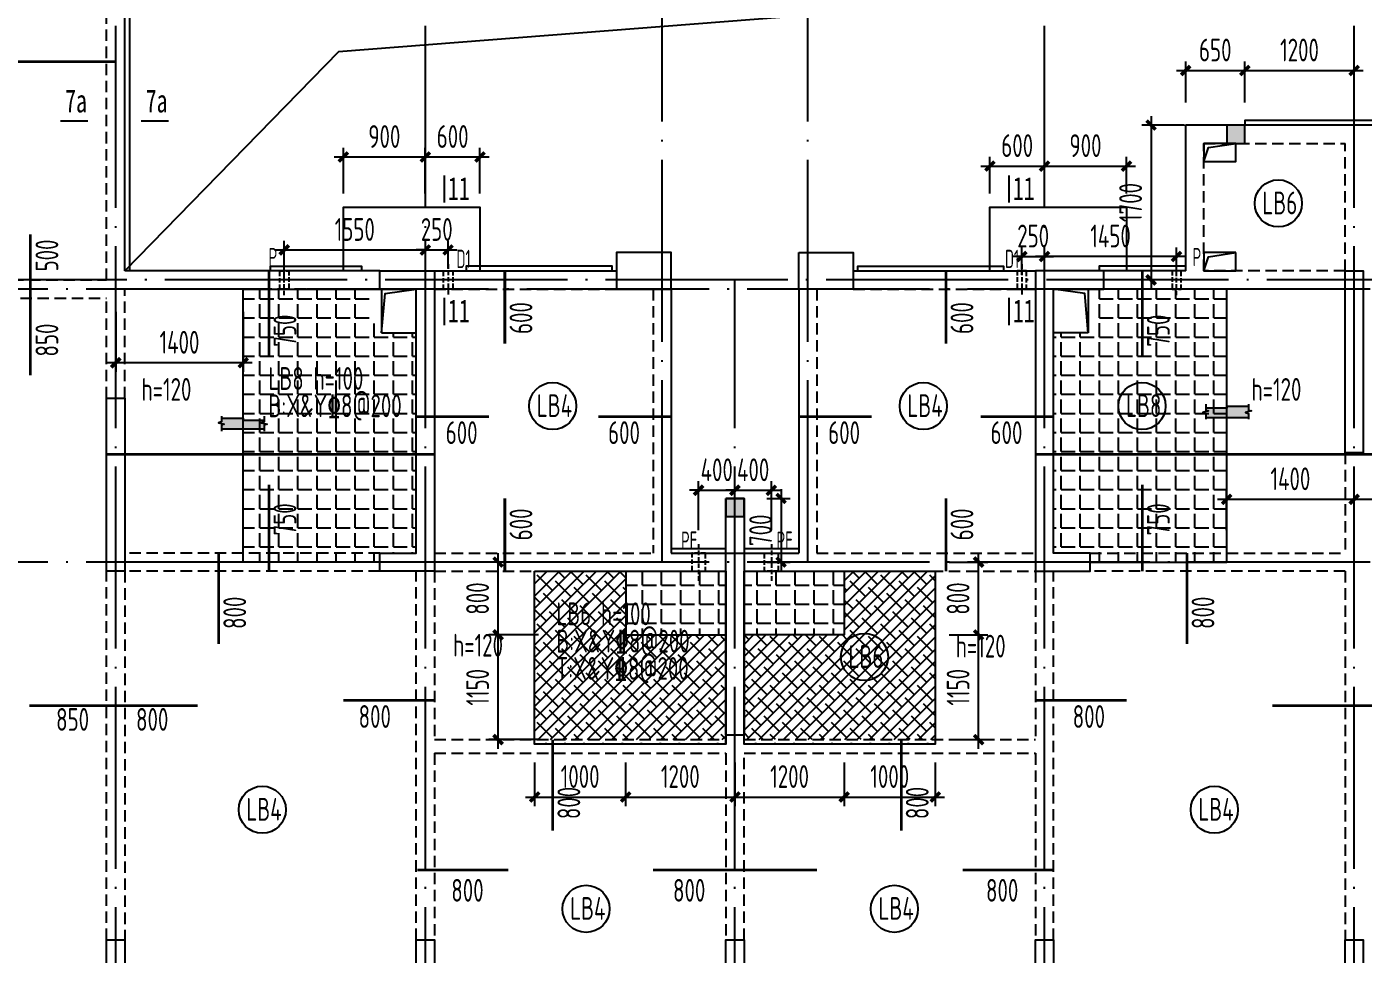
# Model space of a CAD drawing. Extents: x -173820 to 521180, y -715739 to 158231.
# Drawn here: x 578 to 15255, y -48927 to -38738 of the extents above; entities that cross this region are included whole.
import ezdxf
from ezdxf.enums import TextEntityAlignment as Align

# ---------------------------------------------------------------- set-up
doc = ezdxf.new("R2010")
doc.units = 0
doc.header["$LTSCALE"] = 1000
for name, pattern in [('DASH', [0.35, 0.25, -0.1]), ('DOTE', [2.42, 2, -0.2, 0.02, -0.2]), ('HIDDEN2', [0.1875, 0.125, -0.0625])]:
    doc.linetypes.add(name, pattern=pattern)
for name, color, linetype in [('A-洞口', 105, 'Continuous'), ('A-线脚看线', 9, 'Continuous'), ('A-设备穿墙洞', 161, 'Continuous'), ('AXIS', 1, 'DOTE'), ('DIM', 3, 'Continuous'), ('DIM1', 3, 'Continuous'), ('JG1', 3, 'Continuous'), ('填充', 8, 'Continuous'), ('墙', 6, 'Continuous'), ('挑板', 3, 'Continuous'), ('板筋', 6, 'Continuous'), ('柱', 2, 'Continuous'), ('梁', 4, 'HIDDEN2'), ('模板线', 3, 'Continuous'), ('洞口', 5, 'Continuous'), ('钢筋_文字', 7, 'Continuous'), ('钢筋长度标注', 7, 'Continuous')]:
    doc.layers.add(name, color=color, linetype=linetype)
doc.styles.add('TSSD_BOLD', font='tssdeng2.shx', dxfattribs={"width": 0.7, "height": 250, "bigfont": 'CHINA.shx'})
doc.styles.add('TSSD_Dimension', font='tssdeng.shx', dxfattribs={"width": 0.7, "bigfont": 'Hztxt.shx'})
doc.styles.add('zzt', font='tssdeng.shx', dxfattribs={"width": 0.7, "height": 300, "bigfont": 'tssdchn.shx'})
doc.styles.add('钢筋', font='tssdeng.shx', dxfattribs={"width": 0.7, "height": 250, "bigfont": 'tssdchn.shx'})
doc.styles.add('钢筋长度', font='tssdeng.shx', dxfattribs={"width": 0.7, "height": 300, "bigfont": 'tssdchn.shx'})
doc.styles.add('黑体', font='simhei.ttf', dxfattribs={"width": 0.8})
doc.dimstyles.new('TSSD_100_100', dxfattribs={"dimtxt": 250, "dimasz": 100, "dimexe": 100, "dimexo": 250, "dimgap": 100, "dimtad": 1, "dimdec": 0, "dimzin": 0, "dimdsep": 46, "dimtxsty": 'TSSD_Dimension', "dimblk": 'ARCHTICK', "dimcen": 0, "dimdle": 100, "dimclrd": 3, "dimclre": 3, "dimclrt": 7, "dimadec": 0, "dimazin": 0, "dimtfac": 1, "dimtdec": 0, "dimtix": 1, "dimtmove": 2, "dimatfit": 3, "dimfxl": 0, "dimtolj": 1, "dimtzin": 0, "dimarcsym": 0})
pattern_1 = [(0, (-5244.65, -50319.18), (0, 209.55), [152.4, -57.15]), (90, (-5244.65, -50319.18), (-209.55, 1e-14), [152.4, -57.15])]
pattern_2 = [(0, (425.35, -50319.18), (0, 209.55), [152.4, -57.15]), (90, (425.35, -50319.18), (-209.55, 1e-14), [152.4, -57.15])]
pattern_3 = [(45, (425.35, -50319.18), (-67.3519, 67.3519), []), (135, (425.35, -50319.18), (-202.0558, 67.3519), [238.125, -142.875])]

# ---------------------------------------------------------------- blocks, each defined once
blk = doc.blocks.new('$1783196')
at = {"layer": 'AXIS'}
for p, q in [((12034.9, 3480), (12034.9, 27859.5)), ((15434.9, 3480), (15434.9, 27859.5)), ((18034.9, 11688.4), (18034.9, 27859.5)), ((19634.9, 11688.3), (19634.9, 27859.5)), ((22234.9, 3480), (22234.9, 27859.5)), ((25634.9, 3480), (25634.9, 27859.5)), ((46034.9, 14788.3), (4360, 14788.3)), ((54849.9, 14688.3), (4360, 14688.3)), ((18834.9, 3480), (18834.9, 14788.3)), ((54849.9, 11688.3), (4360, 11688.3))]:
    blk.add_line(p, q, dxfattribs=at)
blk = doc.blocks.new('_ArchTick')
at = {"color": 4, "linetype": 'ByBlock', "const_width": 0.4}
blk.add_lwpolyline([(-0.5, -0.5), (0.5, 0.5)], dxfattribs=at)
blk = doc.blocks.new('*D2371')
at = {"layer": 'Defpoints', "color": 0}
for p in [(1555, -41619), (2955, -41619), (1555, -42429)]:
    blk.add_point(p, dxfattribs=at)
at = {"layer": 'DIM', "color": 3, "lineweight": -2}
for p, q in [((1555, -41869), (1555, -42529)), ((2955, -41869), (2955, -42529)), ((3055, -42429), (1455, -42429))]:
    blk.add_line(p, q, dxfattribs=at)
at = {"layer": 'DIM', "color": 3, "lineweight": -2, "xscale": 100, "yscale": 100, "zscale": 100, "rotation": 180}
blk.add_blockref('_ArchTick', (1555, -42429), dxfattribs=at)
at = {"layer": 'DIM', "color": 3, "lineweight": -2, "xscale": 100, "yscale": 100, "zscale": 100}
blk.add_blockref('_ArchTick', (2955, -42429), dxfattribs=at)
at = {"layer": 'DIM', "color": 7, "insert": (2255, -42204), "char_height": 250, "attachment_point": 5, "style": 'TSSD_Dimension'}
blk.add_mtext('\\A1;1400', dxfattribs=at)
blk = doc.blocks.new('*D2372')
at = {"layer": 'Defpoints', "color": 0}
for p in [(6155, -46569), (7155, -46569), (7155, -47199)]:
    blk.add_point(p, dxfattribs=at)
at = {"layer": 'DIM', "color": 3, "lineweight": -2}
for p, q in [((6155, -46819), (6155, -47299)), ((7155, -46819), (7155, -47299)), ((6055, -47199), (7255, -47199))]:
    blk.add_line(p, q, dxfattribs=at)
at = {"layer": 'DIM', "color": 3, "lineweight": -2, "xscale": 100, "yscale": 100, "zscale": 100, "rotation": 180}
blk.add_blockref('_ArchTick', (6155, -47199), dxfattribs=at)
at = {"layer": 'DIM', "color": 3, "lineweight": -2, "xscale": 100, "yscale": 100, "zscale": 100}
blk.add_blockref('_ArchTick', (7155, -47199), dxfattribs=at)
at = {"layer": 'DIM', "color": 7, "insert": (6655, -46974), "char_height": 250, "attachment_point": 5, "style": 'TSSD_Dimension'}
blk.add_mtext('\\A1;1000', dxfattribs=at)
blk = doc.blocks.new('*D2373')
at = {"layer": 'Defpoints', "color": 0}
for p in [(8355, -46569), (9555, -46569), (9555, -47199)]:
    blk.add_point(p, dxfattribs=at)
at = {"layer": 'DIM', "color": 3, "lineweight": -2}
for p, q in [((8355, -46819), (8355, -47299)), ((9555, -46819), (9555, -47299)), ((8255, -47199), (9655, -47199))]:
    blk.add_line(p, q, dxfattribs=at)
at = {"layer": 'DIM', "color": 3, "lineweight": -2, "xscale": 100, "yscale": 100, "zscale": 100, "rotation": 180}
blk.add_blockref('_ArchTick', (8355, -47199), dxfattribs=at)
at = {"layer": 'DIM', "color": 3, "lineweight": -2, "xscale": 100, "yscale": 100, "zscale": 100}
blk.add_blockref('_ArchTick', (9555, -47199), dxfattribs=at)
at = {"layer": 'DIM', "color": 7, "insert": (8955, -46974), "char_height": 250, "attachment_point": 5, "style": 'TSSD_Dimension'}
blk.add_mtext('\\A1;1200', dxfattribs=at)
blk = doc.blocks.new('*D2374')
at = {"layer": 'Defpoints', "color": 0}
for p in [(15155, -43929), (13755, -44519), (15155, -44519)]:
    blk.add_point(p, dxfattribs=at)
at = {"layer": 'DIM', "color": 3, "lineweight": -2}
for p, q in [((13755, -44269), (13755, -43829)), ((15155, -44269), (15155, -43829)), ((13655, -43929), (15255, -43929))]:
    blk.add_line(p, q, dxfattribs=at)
at = {"layer": 'DIM', "color": 3, "lineweight": -2, "xscale": 100, "yscale": 100, "zscale": 100, "rotation": 180}
blk.add_blockref('_ArchTick', (13755, -43929), dxfattribs=at)
at = {"layer": 'DIM', "color": 3, "lineweight": -2, "xscale": 100, "yscale": 100, "zscale": 100}
blk.add_blockref('_ArchTick', (15155, -43929), dxfattribs=at)
at = {"layer": 'DIM', "color": 7, "insert": (14455, -43704), "char_height": 250, "attachment_point": 5, "style": 'TSSD_Dimension'}
blk.add_mtext('\\A1;1400', dxfattribs=at)
blk = doc.blocks.new('*D2375')
at = {"layer": 'Defpoints', "color": 0}
for p in [(16555, -43929), (15155, -44519), (16555, -44519)]:
    blk.add_point(p, dxfattribs=at)
at = {"layer": 'DIM', "color": 3, "lineweight": -2}
for p, q in [((15155, -44269), (15155, -43829)), ((16555, -44269), (16555, -43829)), ((15055, -43929), (16655, -43929))]:
    blk.add_line(p, q, dxfattribs=at)
at = {"layer": 'DIM', "color": 3, "lineweight": -2, "xscale": 100, "yscale": 100, "zscale": 100, "rotation": 180}
blk.add_blockref('_ArchTick', (15155, -43929), dxfattribs=at)
at = {"layer": 'DIM', "color": 3, "lineweight": -2, "xscale": 100, "yscale": 100, "zscale": 100}
blk.add_blockref('_ArchTick', (16555, -43929), dxfattribs=at)
at = {"layer": 'DIM', "color": 7, "insert": (15855, -43704), "char_height": 250, "attachment_point": 5, "style": 'TSSD_Dimension'}
blk.add_mtext('\\A1;1400', dxfattribs=at)
blk = doc.blocks.new('*D2389')
at = {"layer": 'Defpoints', "color": 0}
for p in [(13955, -39219), (13305, -39819), (13955, -39819)]:
    blk.add_point(p, dxfattribs=at)
at = {"layer": 'DIM', "color": 3, "lineweight": -2}
for p, q in [((13305, -39569), (13305, -39119)), ((13955, -39569), (13955, -39119)), ((13205, -39219), (14055, -39219))]:
    blk.add_line(p, q, dxfattribs=at)
at = {"layer": 'DIM', "color": 3, "lineweight": -2, "xscale": 100, "yscale": 100, "zscale": 100, "rotation": 180}
blk.add_blockref('_ArchTick', (13305, -39219), dxfattribs=at)
at = {"layer": 'DIM', "color": 3, "lineweight": -2, "xscale": 100, "yscale": 100, "zscale": 100}
blk.add_blockref('_ArchTick', (13955, -39219), dxfattribs=at)
at = {"layer": 'DIM', "color": 7, "insert": (13630, -38994), "char_height": 250, "attachment_point": 5, "style": 'TSSD_Dimension'}
blk.add_mtext('\\A1;650', dxfattribs=at)
blk = doc.blocks.new('*D2390')
at = {"layer": 'Defpoints', "color": 0}
for p in [(13543, -39819), (12925, -41519), (13543, -41519)]:
    blk.add_point(p, dxfattribs=at)
at = {"layer": 'DIM', "color": 3, "lineweight": -2}
for p, q in [((12925, -39719), (12925, -41619)), ((13293, -39819), (12825, -39819)), ((13293, -41519), (12825, -41519))]:
    blk.add_line(p, q, dxfattribs=at)
at = {"layer": 'DIM', "color": 3, "lineweight": -2, "xscale": 100, "yscale": 100, "zscale": 100}
for p, rotation in [((12925, -39819), 90), ((12925, -41519), 270)]:
    blk.add_blockref('_ArchTick', p, dxfattribs=dict(at, rotation=rotation))
at = {"layer": 'DIM', "color": 7, "insert": (12700, -40669), "char_height": 250, "attachment_point": 5, "rotation": 90, "style": 'TSSD_Dimension'}
blk.add_mtext('\\A1;1700', dxfattribs=at)
blk = doc.blocks.new('*D2391')
at = {"layer": 'Defpoints', "color": 0}
for p in [(4955, -40169), (4055, -40819), (4955, -40819)]:
    blk.add_point(p, dxfattribs=at)
at = {"layer": 'DIM', "color": 3, "lineweight": -2}
for p, q in [((4055, -40569), (4055, -40069)), ((4955, -40569), (4955, -40069)), ((3955, -40169), (5055, -40169))]:
    blk.add_line(p, q, dxfattribs=at)
at = {"layer": 'DIM', "color": 3, "lineweight": -2, "xscale": 100, "yscale": 100, "zscale": 100, "rotation": 180}
blk.add_blockref('_ArchTick', (4055, -40169), dxfattribs=at)
at = {"layer": 'DIM', "color": 3, "lineweight": -2, "xscale": 100, "yscale": 100, "zscale": 100}
blk.add_blockref('_ArchTick', (4955, -40169), dxfattribs=at)
at = {"layer": 'DIM', "color": 7, "insert": (4505, -39944), "char_height": 250, "attachment_point": 5, "style": 'TSSD_Dimension'}
blk.add_mtext('\\A1;900', dxfattribs=at)
blk = doc.blocks.new('*D2392')
at = {"layer": 'Defpoints', "color": 0}
for p in [(5555, -40169), (4955, -40819), (5555, -40819)]:
    blk.add_point(p, dxfattribs=at)
at = {"layer": 'DIM', "color": 3, "lineweight": -2}
for p, q in [((4955, -40569), (4955, -40069)), ((5555, -40569), (5555, -40069)), ((4855, -40169), (5655, -40169))]:
    blk.add_line(p, q, dxfattribs=at)
at = {"layer": 'DIM', "color": 3, "lineweight": -2, "xscale": 100, "yscale": 100, "zscale": 100, "rotation": 180}
blk.add_blockref('_ArchTick', (4955, -40169), dxfattribs=at)
at = {"layer": 'DIM', "color": 3, "lineweight": -2, "xscale": 100, "yscale": 100, "zscale": 100}
blk.add_blockref('_ArchTick', (5555, -40169), dxfattribs=at)
at = {"layer": 'DIM', "color": 7, "insert": (5255, -39944), "char_height": 250, "attachment_point": 5, "style": 'TSSD_Dimension'}
blk.add_mtext('\\A1;600', dxfattribs=at)
blk = doc.blocks.new('*D2393')
at = {"layer": 'Defpoints', "color": 0}
for p in [(11755, -40269), (11155, -40819), (11755, -40819)]:
    blk.add_point(p, dxfattribs=at)
at = {"layer": 'DIM', "color": 3, "lineweight": -2}
for p, q in [((11155, -40569), (11155, -40169)), ((11755, -40569), (11755, -40169)), ((11055, -40269), (11855, -40269))]:
    blk.add_line(p, q, dxfattribs=at)
at = {"layer": 'DIM', "color": 3, "lineweight": -2, "xscale": 100, "yscale": 100, "zscale": 100, "rotation": 180}
blk.add_blockref('_ArchTick', (11155, -40269), dxfattribs=at)
at = {"layer": 'DIM', "color": 3, "lineweight": -2, "xscale": 100, "yscale": 100, "zscale": 100}
blk.add_blockref('_ArchTick', (11755, -40269), dxfattribs=at)
at = {"layer": 'DIM', "color": 7, "insert": (11455, -40044), "char_height": 250, "attachment_point": 5, "style": 'TSSD_Dimension'}
blk.add_mtext('\\A1;600', dxfattribs=at)
blk = doc.blocks.new('*D2394')
at = {"layer": 'Defpoints', "color": 0}
for p in [(12655, -40269), (11755, -40819), (12655, -40819)]:
    blk.add_point(p, dxfattribs=at)
at = {"layer": 'DIM', "color": 3, "lineweight": -2}
for p, q in [((11755, -40569), (11755, -40169)), ((12655, -40569), (12655, -40169)), ((11655, -40269), (12755, -40269))]:
    blk.add_line(p, q, dxfattribs=at)
at = {"layer": 'DIM', "color": 3, "lineweight": -2, "xscale": 100, "yscale": 100, "zscale": 100, "rotation": 180}
blk.add_blockref('_ArchTick', (11755, -40269), dxfattribs=at)
at = {"layer": 'DIM', "color": 3, "lineweight": -2, "xscale": 100, "yscale": 100, "zscale": 100}
blk.add_blockref('_ArchTick', (12655, -40269), dxfattribs=at)
at = {"layer": 'DIM', "color": 7, "insert": (12205, -40044), "char_height": 250, "attachment_point": 5, "style": 'TSSD_Dimension'}
blk.add_mtext('\\A1;900', dxfattribs=at)
blk = doc.blocks.new('*D2458')
at = {"layer": 'Defpoints', "color": 0}
for p in [(8455, -43919, 0), (8455, -44619), (8862, -44619)]:
    blk.add_point(p, dxfattribs=at)
at = {"layer": 'DIM', "color": 3, "lineweight": -2}
for p, q in [((8862, -43819), (8862, -44719)), ((8705, -43919), (8962, -43919)), ((8705, -44619), (8962, -44619))]:
    blk.add_line(p, q, dxfattribs=at)
at = {"layer": 'DIM', "color": 3, "lineweight": -2, "xscale": 100, "yscale": 100, "zscale": 100}
for p, rotation in [((8862, -43919), 90), ((8862, -44619), 270)]:
    blk.add_blockref('_ArchTick', p, dxfattribs=dict(at, rotation=rotation))
at = {"layer": 'DIM', "color": 7, "insert": (8637, -44269), "char_height": 250, "attachment_point": 5, "rotation": 90, "style": 'TSSD_Dimension'}
blk.add_mtext('\\A1;700', dxfattribs=at)
blk = doc.blocks.new('$1292675')
at = {"layer": 'JG1'}
blk.add_hatch(color=8, dxfattribs=at).paths.add_polyline_path([(502, 20), (502, 64), (470, 74), (534, 91), (502, 101), (502, 140), (262, 140), (262, 120), (32, 120), (32, 101), (64, 91), (0, 74), (32, 64), (32, 20)])
for p, q in [((262, 120), (32, 120)), ((32, 20), (502, 20)), ((502, 140), (262, 140)), ((262, 140), (262, 120))]:
    blk.add_line(p, q, dxfattribs=at)
for points in [[(32, 165), (32, 101), (64, 91), (0, 74), (32, 64), (32, 0)], [(502, 165), (502, 101), (534, 91), (470, 74), (502, 64), (502, 0)]]:
    blk.add_lwpolyline(points, dxfattribs=at)
blk = doc.blocks.new('*D2462')
at = {"layer": 'Defpoints', "color": 0}
for p in [(5754, -45419), (6448, -45419), (6448, -46569)]:
    blk.add_point(p, dxfattribs=at)
at = {"layer": 'DIM', "color": 3, "lineweight": -2}
for p, q in [((5754, -46669), (5754, -45319)), ((6198, -45419), (5654, -45419)), ((6198, -46569), (5654, -46569))]:
    blk.add_line(p, q, dxfattribs=at)
at = {"layer": 'DIM', "color": 3, "lineweight": -2, "xscale": 100, "yscale": 100, "zscale": 100}
for p, rotation in [((5754, -45419), 90), ((5754, -46569), 270)]:
    blk.add_blockref('_ArchTick', p, dxfattribs=dict(at, rotation=rotation))
at = {"layer": 'DIM', "color": 7, "insert": (5529, -45994), "char_height": 250, "attachment_point": 5, "rotation": 90, "style": 'TSSD_Dimension'}
blk.add_mtext('\\A1;1150', dxfattribs=at)
blk = doc.blocks.new('*D2463')
at = {"layer": 'Defpoints', "color": 0}
for p in [(5754, -44619), (6448, -44619), (6448, -45419)]:
    blk.add_point(p, dxfattribs=at)
at = {"layer": 'DIM', "color": 3, "lineweight": -2}
for p, q in [((6198, -44619), (5654, -44619)), ((5754, -45519), (5754, -44519)), ((6198, -45419), (5654, -45419))]:
    blk.add_line(p, q, dxfattribs=at)
at = {"layer": 'DIM', "color": 3, "lineweight": -2, "xscale": 100, "yscale": 100, "zscale": 100}
for p, rotation in [((5754, -44619), 90), ((5754, -45419), 270)]:
    blk.add_blockref('_ArchTick', p, dxfattribs=dict(at, rotation=rotation))
at = {"layer": 'DIM', "color": 7, "insert": (5529, -45019), "char_height": 250, "attachment_point": 5, "rotation": 90, "style": 'TSSD_Dimension'}
blk.add_mtext('\\A1;800', dxfattribs=at)
blk = doc.blocks.new('*D2464')
at = {"layer": 'Defpoints', "color": 0}
for p in [(10456, -45419), (11031, -45419), (10456, -46569)]:
    blk.add_point(p, dxfattribs=at)
at = {"layer": 'DIM', "color": 3, "lineweight": -2}
for p, q in [((11031, -46669), (11031, -45319)), ((10706, -45419), (11131, -45419)), ((10706, -46569), (11131, -46569))]:
    blk.add_line(p, q, dxfattribs=at)
at = {"layer": 'DIM', "color": 3, "lineweight": -2, "xscale": 100, "yscale": 100, "zscale": 100}
for p, rotation in [((11031, -45419), 90), ((11031, -46569), 270)]:
    blk.add_blockref('_ArchTick', p, dxfattribs=dict(at, rotation=rotation))
at = {"layer": 'DIM', "color": 7, "insert": (10806, -45994), "char_height": 250, "attachment_point": 5, "rotation": 90, "style": 'TSSD_Dimension'}
blk.add_mtext('\\A1;1150', dxfattribs=at)
blk = doc.blocks.new('*D2465')
at = {"layer": 'Defpoints', "color": 0}
for p in [(10456, -44619), (11031, -44619), (10456, -45419)]:
    blk.add_point(p, dxfattribs=at)
at = {"layer": 'DIM', "color": 3, "lineweight": -2}
for p, q in [((10706, -44619), (11131, -44619)), ((11031, -45519), (11031, -44519)), ((10706, -45419), (11131, -45419))]:
    blk.add_line(p, q, dxfattribs=at)
at = {"layer": 'DIM', "color": 3, "lineweight": -2, "xscale": 100, "yscale": 100, "zscale": 100}
for p, rotation in [((11031, -44619), 90), ((11031, -45419), 270)]:
    blk.add_blockref('_ArchTick', p, dxfattribs=dict(at, rotation=rotation))
at = {"layer": 'DIM', "color": 7, "insert": (10806, -45019), "char_height": 250, "attachment_point": 5, "rotation": 90, "style": 'TSSD_Dimension'}
blk.add_mtext('\\A1;800', dxfattribs=at)
blk = doc.blocks.new('*D2466')
at = {"layer": 'Defpoints', "color": 0}
for p in [(7155, -46569), (8355, -46569), (8355, -47199)]:
    blk.add_point(p, dxfattribs=at)
at = {"layer": 'DIM', "color": 3, "lineweight": -2}
for p, q in [((7155, -46819), (7155, -47299)), ((8355, -46819), (8355, -47299)), ((7055, -47199), (8455, -47199))]:
    blk.add_line(p, q, dxfattribs=at)
at = {"layer": 'DIM', "color": 3, "lineweight": -2, "xscale": 100, "yscale": 100, "zscale": 100, "rotation": 180}
blk.add_blockref('_ArchTick', (7155, -47199), dxfattribs=at)
at = {"layer": 'DIM', "color": 3, "lineweight": -2, "xscale": 100, "yscale": 100, "zscale": 100}
blk.add_blockref('_ArchTick', (8355, -47199), dxfattribs=at)
at = {"layer": 'DIM', "color": 7, "insert": (7755, -46974), "char_height": 250, "attachment_point": 5, "style": 'TSSD_Dimension'}
blk.add_mtext('\\A1;1200', dxfattribs=at)
blk = doc.blocks.new('*D2467')
at = {"layer": 'Defpoints', "color": 0}
for p in [(9555, -46569), (10555, -46569), (10555, -47199)]:
    blk.add_point(p, dxfattribs=at)
at = {"layer": 'DIM', "color": 3, "lineweight": -2}
for p, q in [((9555, -46819), (9555, -47299)), ((10555, -46819), (10555, -47299)), ((9455, -47199), (10655, -47199))]:
    blk.add_line(p, q, dxfattribs=at)
at = {"layer": 'DIM', "color": 3, "lineweight": -2, "xscale": 100, "yscale": 100, "zscale": 100, "rotation": 180}
blk.add_blockref('_ArchTick', (9555, -47199), dxfattribs=at)
at = {"layer": 'DIM', "color": 3, "lineweight": -2, "xscale": 100, "yscale": 100, "zscale": 100}
blk.add_blockref('_ArchTick', (10555, -47199), dxfattribs=at)
at = {"layer": 'DIM', "color": 7, "insert": (10055, -46974), "char_height": 250, "attachment_point": 5, "style": 'TSSD_Dimension'}
blk.add_mtext('\\A1;1000', dxfattribs=at)
blk = doc.blocks.new('$1109386')
at = {"layer": '模板线', "color": 4, "const_width": 22.7}
for points in [[(0, 0), (302, 0)], [(886, 0), (1188, 0)]]:
    blk.add_lwpolyline(points, dxfattribs=at)
at = {"layer": '模板线', "color": 0, "style": '黑体', "width": 0.7}
for p in [(172, 220), (1057, 220)]:
    blk.add_text('7a', height=252, dxfattribs=at).set_placement(p, align=Align.MIDDLE_CENTER)
blk = doc.blocks.new('$18727')
at = {"layer": '模板线', "color": 4, "const_width": 22.7}
for points in [[(0, 1648), (0, 1345)], [(0, 302), (0, 0)]]:
    blk.add_lwpolyline(points, dxfattribs=at)
at = {"layer": '模板线', "color": 0, "style": '黑体', "width": 0.7}
for p in [(160, 1503), (160, 158)]:
    blk.add_text('11', height=252, dxfattribs=at).set_placement(p, align=Align.MIDDLE_CENTER)
blk = doc.blocks.new('$1642317')
at = {"layer": '洞口'}
for points in [[(9620, 2170), (10000, 2170), (10000, 2650), (9620, 2650)], [(17380, 2170), (17000, 2170), (17000, 2650), (17380, 2650)]]:
    blk.add_lwpolyline(points, close=True, dxfattribs=at)
for points in [[(9620, 2170), (9658, 2602), (10000, 2650)], [(17380, 2170), (17342, 2602), (17000, 2650)]]:
    blk.add_lwpolyline(points, dxfattribs=at)
blk = doc.blocks.new('$1466424')
at = {"layer": '板筋', "const_width": 30}
for points in [[(5000, 12900), (6900, 12900)], [(5963, 9454), (5963, 11004)], [(8582, 9654), (8582, 10604)], [(11173, 9804), (11173, 10604)], [(16017, 9804), (16017, 10604)], [(18173, 9654), (18173, 10604)], [(10200, 9003), (11000, 9003)], [(12200, 9003), (13000, 9003)], [(14400, 9003), (15200, 9003)], [(16400, 9003), (17200, 9003)], [(6800, 8588), (10400, 8588)], [(17000, 8588), (24000, 8588)], [(8582, 7304), (8582, 8254)], [(18173, 7304), (18173, 8254)], [(11173, 7304), (11173, 8104)], [(16017, 7304), (16017, 8104)], [(8031, 6504), (8031, 7504)], [(18663, 6504), (18663, 7504)], [(9401, 5885), (10401, 5885)], [(17000, 5885), (18000, 5885)], [(5950, 5826), (7800, 5826)], [(19600, 5826), (21400, 5826)], [(10212, 4023), (11212, 4023)], [(12801, 4023), (14601, 4023)], [(16200, 4023), (17200, 4023)]]:
    blk.add_lwpolyline(points, dxfattribs=at)
at = {"layer": '板筋', "const_width": 30, "elevation": 0}
for points in [[(11699, 4454), (11699, 5454)], [(15526, 4454), (15526, 5454)]]:
    blk.add_lwpolyline(points, dxfattribs=at)
at = {"layer": '钢筋_文字'}
for centre in [(19667, 11344, 0), (11699, 9118, 0), (15768, 9118, 0), (18170, 9118, 0), (15122, 6362, 0), (8509, 4684, 0), (18964, 4684, 0), (12065, 3595, 0), (15451, 3595, 0)]:
    blk.add_circle(centre, 259, dxfattribs=at)
at = {"layer": '钢筋_文字', "style": 'TSSD_BOLD', "width": 0.7}
for s, p in [('LB6', (19492, 11224, 0)), ('LB4', (11524, 8998, 0)), ('LB4', (15593, 8998, 0)), ('LB8', (17995, 8998, 0)), ('LB6', (14947, 6242, 0)), ('LB4', (8334, 4564, 0)), ('LB4', (18789, 4564, 0)), ('LB4', (11890, 3475, 0)), ('LB4', (15276, 3475, 0))]:
    blk.add_text(s, height=250, dxfattribs=at).set_placement(p)
at = {"layer": '钢筋_文字', "color": 7, "linetype": 'Continuous', "width": 0.7}
for s, style, p in [('LB8 h=100', 'TSSD_BOLD', (8576, 9296, 0)), (' h=120', 'TSSD_BOLD', (7076, 9176, 0)), (' h=120', 'TSSD_BOLD', (19266, 9176, 0)), ('B:X&Y%%1328@200', '钢筋', (8576, 8996, 0)), ('LB6 h=100', 'TSSD_BOLD', (11738, 6711, 0)), (' h=120', 'TSSD_BOLD', (10498, 6366, 0)), ('B:X&Y%%1328@200', '钢筋', (11738, 6411, 0)), (' h=120', 'TSSD_BOLD', (16018, 6356, 0)), ('T:X&Y%%1328@200', '钢筋', (11738, 6111, 0))]:
    blk.add_text(s, height=250, dxfattribs=dict(at, style=style)).set_placement(p)
at = {"layer": '钢筋长度标注', "style": '钢筋长度', "width": 0.7}
for s, p in [('500', (6269, 10597)), ('600', (11475, 9910)), ('600', (16318, 9910)), ('850', (6269, 9662)), ('750', (8883, 9770)), ('750', (18475, 9770)), ('750', (8883, 7697)), ('600', (11475, 7643)), ('600', (16318, 7643)), ('750', (18475, 7697)), ('800', (8332, 6670)), ('800', (18965, 6670)), ('800', (12001, 4581, 0)), ('800', (15827, 4581, 0))]:
    blk.add_text(s, height=250, rotation=90, dxfattribs=at).set_placement(p)
for s, p in [('600', (10524, 8701)), ('600', (12307, 8701)), ('600', (14724, 8701)), ('600', (16507, 8701)), ('850', (6245, 5551)), ('800', (7123, 5551)), ('800', (9567, 5583)), ('800', (17409, 5583)), ('800', (10585, 3674)), ('800', (13020, 3674)), ('800', (16457, 3674))]:
    blk.add_text(s, height=250, dxfattribs=at).set_placement(p)
blk = doc.blocks.new('*D2490')
at = {"layer": 'Defpoints', "color": 0}
for p in [(15155, -39219), (13955, -39819), (15155, -39819)]:
    blk.add_point(p, dxfattribs=at)
at = {"layer": 'DIM', "color": 3, "lineweight": -2}
for p, q in [((13955, -39569), (13955, -39119)), ((15155, -39569), (15155, -39119)), ((13855, -39219), (15255, -39219))]:
    blk.add_line(p, q, dxfattribs=at)
at = {"layer": 'DIM', "color": 3, "lineweight": -2, "xscale": 100, "yscale": 100, "zscale": 100, "rotation": 180}
blk.add_blockref('_ArchTick', (13955, -39219), dxfattribs=at)
at = {"layer": 'DIM', "color": 3, "lineweight": -2, "xscale": 100, "yscale": 100, "zscale": 100}
blk.add_blockref('_ArchTick', (15155, -39219), dxfattribs=at)
at = {"layer": 'DIM', "color": 7, "insert": (14555, -38994), "char_height": 250, "attachment_point": 5, "style": 'TSSD_Dimension'}
blk.add_mtext('\\A1;1200', dxfattribs=at)
blk = doc.blocks.new('$133032')
at = {"layer": '挑板'}
for points in [[(9400, 10700), (9400, 11400), (10900, 11400), (10900, 10700)], [(16500, 10700), (16500, 11400), (18000, 11400), (18000, 10700)]]:
    blk.add_lwpolyline(points, dxfattribs=at)
blk = doc.blocks.new('$1457958')
at = {"layer": '柱'}
blk.add_hatch(color=8, dxfattribs=at).paths.add_polyline_path([(0, 200), (0, 0), (200, 0), (200, 200)])
at = {"layer": '柱', "color": 3, "elevation": 0}
blk.add_lwpolyline([(0, 200), (0, 0), (200, 0), (200, 200)], close=True, dxfattribs=at)
blk = doc.blocks.new('$1222607')
at = {"layer": '柱'}
for p in [(19100, 12100, 0), (13600, 8000)]:
    blk.add_blockref('$1457958', p, dxfattribs=at)
blk = doc.blocks.new('$1413619')
at = {"layer": 'A-线脚看线', "color": 5, "elevation": 0}
for points in [[(7100, 14150), (7100, 10650)], [(22100, 14150), (22100, 12300), (19350, 12300), (19350, 12250)], [(8650, 10650), (8650, 10700), (9650, 10700), (9650, 10650)], [(12400, 10650), (12400, 10700), (10800, 10700), (10800, 10650)], [(15100, 10650), (15100, 10700), (16700, 10700), (16700, 10650)], [(18700, 10650), (18700, 10700), (17750, 10700), (17750, 10650)], [(13050, 7600), (13650, 7600)], [(13850, 7600), (14450, 7600)]]:
    blk.add_lwpolyline(points, dxfattribs=at)
blk = doc.blocks.new('*D11653')
at = {"layer": 'Defpoints', "color": 0}
for p in [(11200, 9677), (9650, 9124, 0), (11200, 9124, 0)]:
    blk.add_point(p, dxfattribs=at)
at = {"layer": 'DIM1', "color": 3, "lineweight": -2}
for p, q in [((9650, 9374), (9650, 9777)), ((11200, 9374), (11200, 9777)), ((9550, 9677), (11300, 9677))]:
    blk.add_line(p, q, dxfattribs=at)
at = {"layer": 'DIM1', "color": 3, "lineweight": -2, "xscale": 100, "yscale": 100, "zscale": 100, "rotation": 180}
blk.add_blockref('_ArchTick', (9650, 9677), dxfattribs=at)
at = {"layer": 'DIM1', "color": 3, "lineweight": -2, "xscale": 100, "yscale": 100, "zscale": 100}
blk.add_blockref('_ArchTick', (11200, 9677), dxfattribs=at)
at = {"layer": 'DIM1', "color": 7, "insert": (10425, 9902), "char_height": 250, "attachment_point": 5, "style": 'TSSD_Dimension'}
blk.add_mtext('\\A1;1550', dxfattribs=at)
blk = doc.blocks.new('*D11654')
at = {"layer": 'Defpoints', "color": 0}
for p in [(11450, 9677), (11200, 9124, 0), (11450, 9224, 0)]:
    blk.add_point(p, dxfattribs=at)
at = {"layer": 'DIM1', "color": 3, "lineweight": -2}
for p, q in [((11200, 9374), (11200, 9777)), ((11450, 9474), (11450, 9777)), ((11200, 9677), (11100, 9677)), ((11200, 9677), (11450, 9677)), ((11450, 9677), (11550, 9677))]:
    blk.add_line(p, q, dxfattribs=at)
at = {"layer": 'DIM1', "color": 3, "lineweight": -2, "xscale": 100, "yscale": 100, "zscale": 100}
blk.add_blockref('_ArchTick', (11200, 9677), dxfattribs=at)
at = {"layer": 'DIM1', "color": 3, "lineweight": -2, "xscale": 100, "yscale": 100, "zscale": 100, "rotation": 180}
blk.add_blockref('_ArchTick', (11450, 9677), dxfattribs=at)
at = {"layer": 'DIM1', "color": 7, "insert": (11325, 9902), "char_height": 250, "attachment_point": 5, "style": 'TSSD_Dimension'}
blk.add_mtext('\\A1;250', dxfattribs=at)
blk = doc.blocks.new('*D11655')
at = {"layer": 'Defpoints', "color": 0}
for p in [(14600, 7037), (14200, 6348, 0), (14600, 6348, 0)]:
    blk.add_point(p, dxfattribs=at)
at = {"layer": 'DIM1', "color": 3, "lineweight": -2}
for p, q in [((14200, 6598), (14200, 7137)), ((14600, 6598), (14600, 7137)), ((14200, 7037), (14100, 7037)), ((14200, 7037), (14600, 7037)), ((14600, 7037), (14700, 7037))]:
    blk.add_line(p, q, dxfattribs=at)
at = {"layer": 'DIM1', "color": 3, "lineweight": -2, "xscale": 100, "yscale": 100, "zscale": 100}
blk.add_blockref('_ArchTick', (14200, 7037), dxfattribs=at)
at = {"layer": 'DIM1', "color": 3, "lineweight": -2, "xscale": 100, "yscale": 100, "zscale": 100, "rotation": 180}
blk.add_blockref('_ArchTick', (14600, 7037), dxfattribs=at)
at = {"layer": 'DIM1', "color": 7, "insert": (14400, 7262), "char_height": 250, "attachment_point": 5, "style": 'TSSD_Dimension'}
blk.add_mtext('\\A1;400', dxfattribs=at)
blk = doc.blocks.new('*D11656')
at = {"layer": 'Defpoints', "color": 0}
for p in [(15000, 7037), (14600, 6348, 0), (15000, 6348, 0)]:
    blk.add_point(p, dxfattribs=at)
at = {"layer": 'DIM1', "color": 3, "lineweight": -2}
for p, q in [((14600, 6598), (14600, 7137)), ((15000, 6598), (15000, 7137)), ((14600, 7037), (14500, 7037)), ((14600, 7037), (15000, 7037)), ((15000, 7037), (15100, 7037))]:
    blk.add_line(p, q, dxfattribs=at)
at = {"layer": 'DIM1', "color": 3, "lineweight": -2, "xscale": 100, "yscale": 100, "zscale": 100}
blk.add_blockref('_ArchTick', (14600, 7037), dxfattribs=at)
at = {"layer": 'DIM1', "color": 3, "lineweight": -2, "xscale": 100, "yscale": 100, "zscale": 100, "rotation": 180}
blk.add_blockref('_ArchTick', (15000, 7037), dxfattribs=at)
at = {"layer": 'DIM1', "color": 7, "insert": (14800, 7262), "char_height": 250, "attachment_point": 5, "style": 'TSSD_Dimension'}
blk.add_mtext('\\A1;400', dxfattribs=at)
blk = doc.blocks.new('*D11663')
at = {"layer": 'Defpoints', "color": 0}
for p in [(18000, 9605), (17750, 9155, 0), (18000, 9155, 0)]:
    blk.add_point(p, dxfattribs=at)
at = {"layer": 'DIM1', "color": 3, "lineweight": -2}
for p, q in [((17750, 9405), (17750, 9705)), ((18000, 9405), (18000, 9705)), ((17750, 9605), (17650, 9605)), ((17750, 9605), (18000, 9605)), ((18000, 9605), (18100, 9605))]:
    blk.add_line(p, q, dxfattribs=at)
at = {"layer": 'DIM1', "color": 3, "lineweight": -2, "xscale": 100, "yscale": 100, "zscale": 100}
blk.add_blockref('_ArchTick', (17750, 9605), dxfattribs=at)
at = {"layer": 'DIM1', "color": 3, "lineweight": -2, "xscale": 100, "yscale": 100, "zscale": 100, "rotation": 180}
blk.add_blockref('_ArchTick', (18000, 9605), dxfattribs=at)
at = {"layer": 'DIM1', "color": 7, "insert": (17875, 9830), "char_height": 250, "attachment_point": 5, "style": 'TSSD_Dimension'}
blk.add_mtext('\\A1;250', dxfattribs=at)
blk = doc.blocks.new('*D11664')
at = {"layer": 'Defpoints', "color": 0}
for p in [(18000, 9605), (18000, 9155, 0), (19450, 9155, 0)]:
    blk.add_point(p, dxfattribs=at)
at = {"layer": 'DIM1', "color": 3, "lineweight": -2}
for p, q in [((18000, 9405), (18000, 9705)), ((19450, 9405), (19450, 9705)), ((19550, 9605), (17900, 9605))]:
    blk.add_line(p, q, dxfattribs=at)
at = {"layer": 'DIM1', "color": 3, "lineweight": -2, "xscale": 100, "yscale": 100, "zscale": 100, "rotation": 180}
blk.add_blockref('_ArchTick', (18000, 9605), dxfattribs=at)
at = {"layer": 'DIM1', "color": 3, "lineweight": -2, "xscale": 100, "yscale": 100, "zscale": 100}
blk.add_blockref('_ArchTick', (19450, 9605), dxfattribs=at)
at = {"layer": 'DIM1', "color": 7, "insert": (18725, 9830), "char_height": 250, "attachment_point": 5, "style": 'TSSD_Dimension'}
blk.add_mtext('\\A1;1450', dxfattribs=at)
blk = doc.blocks.new('$1929224')
at = {"layer": 'A-洞口', "color": 5, "elevation": 0}
for points in [[(12200, 1400), (11850, 1400), (11850, 1200), (12200, 1200)], [(12200, 200), (11850, 200), (11850, 0), (12200, 0)]]:
    blk.add_lwpolyline(points, close=True, dxfattribs=at)
for points in [[(11850, 1200), (11900, 1354), (12200, 1400)], [(11850, 0), (11900, 154), (12200, 200)]]:
    blk.add_lwpolyline(points, dxfattribs=at)
blk = doc.blocks.new('$1186913')
at = {"layer": 'A-设备穿墙洞', "linetype": 'DASH', "ltscale": 0.2, "elevation": 0}
for points in [[(9700.2, 9247.9), (9600.2, 9247.9), (9600.2, 9447.9), (9700.2, 9447.9)], [(11500.2, 9247.9), (11400.2, 9247.9), (11400.2, 9447.9), (11500.2, 9447.9)], [(17700.2, 9247.9), (17800.2, 9247.9), (17800.2, 9447.9), (17700.2, 9447.9)], [(19400.2, 9247.9), (19500.2, 9247.9), (19500.2, 9447.9), (19400.2, 9447.9)], [(14275.2, 6347.9), (14125.2, 6347.9), (14125.2, 6147.9), (14275.2, 6147.9)], [(14925.2, 6347.9), (15075.2, 6347.9), (15075.2, 6147.9), (14925.2, 6147.9)]]:
    blk.add_lwpolyline(points, close=True, dxfattribs=at)
for points in [[(9650.2, 9179.7), (9650.2, 9514.9)], [(11450.2, 9519.2), (11450.2, 9180.7)], [(17750.2, 9519.2), (17750.2, 9180.7)], [(19450.2, 9179.7), (19450.2, 9514.9)], [(14200.2, 6443.9), (14200.2, 6043.3)], [(15000.2, 6443.9), (15000.2, 6043.3)]]:
    blk.add_lwpolyline(points, dxfattribs=at)
at = {"layer": 'A-设备穿墙洞', "color": 7, "linetype": 'DASH', "ltscale": 0.2, "style": 'zzt', "width": 0.6}
for s, p in [('P', (9478.6, 9499, 0)), ('P', (19625.7, 9499, 0)), ('D1', (11541.8, 9478.9, 0)), ('D1', (17565.5, 9478.9, 0)), ('PF', (14008.5, 6384, 0)), ('PF', (15057.2, 6384, 0))]:
    blk.add_text(s, height=200, dxfattribs=at).set_placement(p)
at = {"layer": 'DIM1'}
for base, p1, p2, picture, middle in [((11200.2, 9676.6), (9650.2, 9123.5, 0), (11200.2, 9123.5, 0), '*D11653', (10425.2, 9901.6)), ((11450.2, 9676.6), (11200.2, 9123.5, 0), (11450.2, 9223.5, 0), '*D11654', (11325.2, 9901.6)), ((18000.2, 9605.3), (17750.2, 9155.4, 0), (18000.2, 9155.4, 0), '*D11663', (17875.2, 9830.3)), ((18000.2, 9605.3), (19450.2, 9155.4, 0), (18000.2, 9155.4, 0), '*D11664', (18725.2, 9830.3)), ((14600.2, 7037), (14200.2, 6347.9, 0), (14600.2, 6347.9, 0), '*D11655', (14400.2, 7262)), ((15000.2, 7037), (14600.2, 6347.9, 0), (15000.2, 6347.9, 0), '*D11656', (14800.2, 7262))]:
    dim = blk.add_linear_dim(base=base, p1=p1, p2=p2, dimstyle='TSSD_100_100', dxfattribs=at)
    dim.commit()
    dim.dimension.update_dxf_attribs({"geometry": picture, "text_midpoint": middle})

msp = doc.modelspace()

# ---------------------------------------------------------------- hatches: boundary and pattern name
at = {"layer": 'JG1'}
h = msp.add_hatch(dxfattribs=at)
h.set_pattern_fill('ANSI38,_O', color=8, scale=30)
h.set_pattern_definition(pattern_3)
h.paths.add_polyline_path([(7155.3, -45419.2), (7155.3, -44719.2), (6155.3, -44719.2), (6155.3, -46569.2), (8255.3, -46569.2), (8255.3, -46519.2), (8255.3, -45419.2)])
h = msp.add_hatch(dxfattribs=at)
h.set_pattern_fill('ANSI38,_O', color=8, scale=30)
h.set_pattern_definition(pattern_3)
h.paths.add_polyline_path([(9555.3, -45419.2), (8455.3, -45419.2), (8455.3, -46569.2), (10555.3, -46569.2), (10555.3, -44719.2), (9555.3, -44719.2)])
at = {"layer": '填充', "linetype": 'Continuous'}
h = msp.add_hatch(dxfattribs=at)
h.set_pattern_fill('ANGLE', color=256, scale=30, style=0)
h.set_pattern_definition(pattern_1)
h.paths.add_polyline_path([(4475.3, -42099.2), (4484.1, -41999.2), (4375.3, -41999.2), (4375.3, -41619.2), (2955.3, -41619.2), (2955.3, -44519.2), (4855.3, -44519.2), (4855.3, -42099.2)])
h = msp.add_hatch(dxfattribs=at)
h.set_pattern_fill('ANGLE', color=256, scale=30, style=0)
h.set_pattern_definition(pattern_1)
h.paths.add_polyline_path([(12226.6, -41999.2), (12235.3, -42099.2), (11855.3, -42099.2), (11855.3, -44519.2), (13755.3, -44519.2), (13755.3, -41619.2), (12335.3, -41619.2), (12335.3, -41999.2)])
h = msp.add_hatch(dxfattribs=at)
h.set_pattern_fill('ANGLE', color=256, scale=30, style=0)
h.set_pattern_definition(pattern_1)
h.paths.add_polyline_path([(2955.3, -44519.2), (2955.3, -44619.2), (4455.3, -44619.2), (4455.3, -44519.2)])
h = msp.add_hatch(dxfattribs=at)
h.set_pattern_fill('ANGLE', color=256, scale=30, style=0)
h.set_pattern_definition(pattern_1)
h.paths.add_polyline_path([(13755.3, -44619.2), (13755.3, -44519.2), (12255.3, -44519.2), (12255.3, -44619.2)])
h = msp.add_hatch(dxfattribs=at)
h.set_pattern_fill('ANGLE', color=256, scale=30, style=0)
h.set_pattern_definition(pattern_2)
h.paths.add_polyline_path([(8255.3, -45419.2), (8255.3, -44719.2), (7155.3, -44719.2), (7155.3, -45419.2)])
h = msp.add_hatch(dxfattribs=at)
h.set_pattern_fill('ANGLE', color=256, scale=30, style=0)
h.set_pattern_definition(pattern_2)
h.paths.add_polyline_path([(9555.3, -45419.2), (9555.3, -44719.2), (8455.3, -44719.2), (8455.3, -45419.2)])
h = msp.add_hatch(dxfattribs=at)
h.set_pattern_fill('ANGLE', color=256, scale=30, style=0)
h.set_pattern_definition(pattern_1)
h.paths.add_polyline_path([(8255.3, -46569.2), (6155.3, -46569.2), (6155.3, -46619.2), (8255.3, -46619.2)])
h = msp.add_hatch(dxfattribs=at)
h.set_pattern_fill('ANGLE', color=256, scale=30, style=0)
h.set_pattern_definition(pattern_1)
h.paths.add_polyline_path([(10555.3, -46619.2), (10555.3, -46569.2), (8455.3, -46569.2), (8455.3, -46619.2)])

# ---------------------------------------------------------------- linework, layer by layer
at = {"layer": '墙', "elevation": 0}
for points in [[(7055.3, -41619.2), (7655.3, -41619.2), (7655.3, -41219.2), (7055.3, -41219.2)], [(9055.3, -41219.2), (9655.3, -41219.2), (9655.3, -41619.2), (9055.3, -41619.2)], [(4455.3, -44519.2), (4855.3, -44519.2), (4855.3, -41619.2), (4455.3, -41619.2), (4455.3, -41419.2), (5055.3, -41419.2), (5055.3, -44719.2), (4855.3, -44719.2), (4455.3, -44719.2)], [(12255.3, -44519.2), (11855.3, -44519.2), (11855.3, -41619.2), (12405.3, -41619.2), (12405.3, -41419.2), (11655.3, -41419.2), (11655.3, -44719.2), (11855.3, -44719.2), (12255.3, -44719.2)], [(15055.3, -41419.2), (15255.3, -41419.2), (15255.3, -43419.2), (15055.3, -43419.2), (15055.3, -41619.2)], [(1655.3, -44719.2), (1455.3, -44719.2), (1455.3, -42819.2), (1655.3, -42819.2), (1655.3, -44519.2)], [(8255.3, -44519.2), (8455.3, -44519.2), (8455.3, -46519.2), (8255.3, -46519.2), (8255.3, -44719.2)], [(4855.3, -48769.2), (5055.3, -48769.2), (5055.3, -50219.2), (5955.3, -50219.2), (5955.3, -50419.2), (4855.3, -50419.2)], [(11655.3, -50219.2), (11655.3, -48769.2), (11855.3, -48769.2), (11855.3, -50419.2), (10755.3, -50419.2), (10755.3, -50219.2)]]:
    msp.add_lwpolyline(points, close=True, dxfattribs=at)
for points in [[(7255.3, -41619.2), (7255.3, -41619.2)], [(9255.3, -41619.2), (9255.3, -41619.2)], [(15055.3, -41619.2), (15055.3, -41619.2)], [(1655.3, -44519.2), (1655.3, -44519.2)], [(8255.3, -44719.2), (8255.3, -44719.2)], [(1255.3, -50419.2), (1255.3, -50219.2), (1455.3, -50219.2), (1455.3, -48769.2), (1655.3, -48769.2), (1655.3, -50219.2), (1855.3, -50219.2), (1855.3, -50419.2), (1255.3, -50419.2), (1655.3, -50419.2)], [(7855.3, -50419.2), (7855.3, -50219.2), (8255.3, -50219.2), (8255.3, -48769.2), (8455.3, -48769.2), (8455.3, -50219.2), (8855.3, -50219.2), (8855.3, -50419.2), (7855.3, -50419.2), (8455.3, -50419.2)], [(14855.3, -50419.2), (14855.3, -50219.2), (15055.3, -50219.2), (15055.3, -48769.2), (15255.3, -48769.2), (15255.3, -50219.2), (15455.3, -50219.2), (15455.3, -50419.2), (14855.3, -50419.2), (15255.3, -50419.2)]]:
    msp.add_lwpolyline(points, dxfattribs=at)
at = {"layer": '梁'}
for p, q in [((1455.3, -41519.2, 0), (1455.3, -37919.2, 0)), ((13505.3, -41419.2, 0), (13505.3, -40019.2, 0)), ((13505.3, -40019.2, 0), (15055.3, -40019.2, 0)), ((15055.3, -41419.2, 0), (15055.3, -40019.2, 0)), ((-144.7, -41519.2, 0), (1455.3, -41519.2, 0)), ((15055.3, -41419.2, 0), (13505.3, -41419.2, 0)), ((1655.3, -42819.2, 0), (1655.3, -41619.2, 0)), ((4205.3, -41619.2, 0), (1655.3, -41619.2, 0)), ((5055.3, -41619.2, 0), (7055.3, -41619.2, 0)), ((7455.3, -41619.2, 0), (7455.3, -44519.2, 0)), ((9255.3, -41619.2, 0), (9255.3, -44519.2, 0)), ((9655.3, -41619.2, 0), (11655.3, -41619.2, 0)), ((15055.3, -41619.2, 0), (12405.3, -41619.2, 0)), ((-1740.7, -41719.2, 0), (1455.3, -41719.2, 0)), ((1455.3, -42819.2, 0), (1455.3, -41719.2, 0)), ((15055.3, -43419.2, 0), (15055.3, -44519.2, 0)), ((4455.3, -44519.2, 0), (1655.3, -44519.2, 0)), ((5056.3, -44519.2, 0), (7455.3, -44519.2, 0)), ((9255.3, -44519.2, 0), (11655.3, -44519.2, 0)), ((12255.3, -44519.2, 0), (15055.3, -44519.2, 0)), ((1455.3, -48769.2, 0), (1455.3, -44719.2, 0)), ((4455.3, -44719.2, 0), (1655.3, -44719.2, 0)), ((1655.3, -44719.2, 0), (1655.3, -48769.2, 0)), ((4855.3, -48769.2, 0), (4855.3, -44719.2, 0)), ((5055.3, -44719.2, 0), (8255.3, -44719.2, 0)), ((5056.3, -44719.2, 0), (5056.3, -46569.2, 0)), ((8455.3, -44719.2, 0), (11755.3, -44719.2, 0)), ((11655.3, -44719.2, 0), (11655.3, -46569.2, 0)), ((11855.3, -48769.2, 0), (11855.3, -44719.2, 0)), ((15055.3, -44719.2, 0), (12255.3, -44719.2, 0)), ((15055.3, -44719.2, 0), (15055.3, -48769.2, 0)), ((8255.3, -46519.2, 0), (8255.3, -46569.2, 0)), ((8455.3, -46569.2, 0), (8455.3, -46519.2, 0)), ((5056.3, -46569.2, 0), (8255.3, -46569.2, 0)), ((8255.3, -46619.2, 0), (8255.3, -46569.2, 0)), ((8455.3, -46569.2, 0), (11655.3, -46569.2, 0)), ((5056.3, -46719.2, 0), (5056.3, -48769.2, 0)), ((5056.3, -46719.2, 0), (8255.3, -46719.2, 0)), ((8255.3, -46719.2, 0), (8255.3, -48769.2, 0)), ((8455.3, -46719.2, 0), (11655.3, -46719.2, 0)), ((8455.3, -48769.2, 0), (8455.3, -46719.2, 0)), ((11655.3, -46719.2, 0), (11655.3, -48769.2, 0))]:
    msp.add_line(p, q, dxfattribs=at)
at = {"layer": '梁', "linetype": 'Continuous'}
for p, q in [((1655.3, -41419.2, 0), (1655.3, -37919.2, 0)), ((16755.3, -39819.2, 0), (13303.3, -39819.2, 0)), ((13305.3, -41419.2, 0), (13305.3, -39819.2, 0)), ((4455.3, -41419.2, 0), (1655.3, -41419.2, 0)), ((5055.3, -41419.2, 0), (7055.3, -41419.2, 0)), ((9655.3, -41419.2, 0), (11655.3, -41419.2, 0)), ((13305.3, -41419.2, 0), (12405.3, -41419.2, 0)), ((2955.3, -44519.2, 0), (2955.3, -41619.2, 0)), ((2955.3, -41619.2, 0), (4855.3, -41619.2, 0)), ((7655.3, -41619.2, 0), (7655.3, -44519.2, 0)), ((9055.3, -41619.2, 0), (9055.3, -44519.2, 0)), ((13755.3, -41619.2, 0), (11855.3, -41619.2)), ((13755.3, -44619.2, 0), (13755.3, -41619.2, 0)), ((8255.3, -44519.2, 0), (8255.3, -43919.2, 0)), ((8255.3, -43919.2, 0), (8455.3, -43919.2, 0)), ((8455.3, -43919.2, 0), (8455.3, -44519.2, 0)), ((2955.3, -44619.2, 0), (2955.3, -44519.2, 0)), ((4455.3, -44619.2, 0), (2955.3, -44619.2, 0)), ((7655.3, -44519.2, 0), (8255.3, -44519.2, 0)), ((8455.3, -44519.2, 0), (9055.3, -44519.2, 0)), ((12255.3, -44619.2, 0), (13755.3, -44619.2, 0))]:
    msp.add_line(p, q, dxfattribs=at)
at = {"layer": '梁', "linetype": 'Continuous', "elevation": 0}
for points in [[(6155.3, -44719.2), (8255.3, -44719.2), (8255.3, -46619.2), (6155.3, -46619.2)], [(8455.3, -44719.2), (10555.3, -44719.2), (10555.3, -46619.2), (8455.3, -46619.2)]]:
    msp.add_lwpolyline(points, close=True, dxfattribs=at)
for points in [[(7155.3, -44719.2), (7155.3, -45419.2), (8255.3, -45419.2)], [(9555.3, -44719.2), (9555.3, -45419.2), (8455.3, -45419.2)]]:
    msp.add_lwpolyline(points, dxfattribs=at)
at = {"layer": '洞口', "color": 5, "elevation": 0}
msp.add_lwpolyline([(16755.4, -38019.1), (3999.9, -39015.1), (1655.4, -41419.2)], dxfattribs=at)

# ---------------------------------------------------------------- block references
at = {"layer": 'A-洞口'}
msp.add_blockref('$1929224', (1655.3, -41419.2), dxfattribs=at)
at = {"layer": 'A-设备穿墙洞'}
msp.add_blockref('$1186913', (-6244.8, -50867), dxfattribs=at)
at = {"layer": 'JG1'}
msp.add_blockref('$1292675', (13493.3, -43049.2, 0), dxfattribs=at)
at = {"layer": 'JG1', "xscale": -1}
msp.add_blockref('$1292675', (3217.4, -43179.2, 0), dxfattribs=at)
at = {"layer": '填充', "linetype": 'Continuous'}
msp.add_blockref('$1783196', (-10479.5, -56307.5, 0), dxfattribs=at)
at = {"layer": '挑板'}
for name, p in [('$133032', (-5344.7, -52119.2, 0)), ('$1413619', (-5394.7, -52069.2))]:
    msp.add_blockref(name, p, dxfattribs=at)
at = {"layer": '柱'}
msp.add_blockref('$1222607', (-5344.7, -52119.2, 0), dxfattribs=at)
at = {"layer": '模板线'}
for name, p in [('$1109386', (946.8, -39773.3, 0)), ('$18727', (5162.8, -42017.3, 0)), ('$18727', (11366.2, -42017.3, 0))]:
    msp.add_blockref(name, p, dxfattribs=at)
at = {"layer": '洞口'}
msp.add_blockref('$1642317', (-5144.7, -44269.2), dxfattribs=at)
at = {"layer": '钢筋长度标注'}
msp.add_blockref('$1466424', (-5344.7, -52022.9, 0), dxfattribs=at)

# ---------------------------------------------------------------- dimensions: what is measured, and where the dimension line sits
at = {"layer": 'DIM'}
for base, p1, p2, picture, middle in [((13955.3, -39219.2, 0), (13305.3, -39819.2, 0), (13955.3, -39819.2, 0), '*D2389', (13630.3, -38994.2, 0)), ((15155.3, -39219.2, 0), (13955.3, -39819.2, 0), (15155.3, -39819.2, 0), '*D2490', (14555.3, -38994.2, 0)), ((4955.3, -40169.2, 0), (4055.3, -40819.2, 0), (4955.3, -40819.2, 0), '*D2391', (4505.3, -39944.2, 0)), ((5555.3, -40169.2, 0), (4955.3, -40819.2, 0), (5555.3, -40819.2, 0), '*D2392', (5255.3, -39944.2, 0)), ((11755.3, -40269.2, 0), (11155.4, -40819.2, 0), (11755.3, -40819.2, 0), '*D2393', (11455.4, -40044.2, 0)), ((12655.3, -40269.2, 0), (11755.3, -40819.2, 0), (12655.3, -40819.2, 0), '*D2394', (12205.3, -40044.2, 0)), ((1555.3, -42429.2, 0), (2955.3, -41619.2, 0), (1555.3, -41619.2, 0), '*D2371', (2255.3, -42204.2, 0)), ((15155.3, -43929.2, 0), (13755.3, -44519.2, 0), (15155.3, -44519.2, 0), '*D2374', (14455.3, -43704.2, 0)), ((16555.3, -43929.2, 0), (15155.3, -44519.2, 0), (16555.3, -44519.2, 0), '*D2375', (15855.3, -43704.2, 0)), ((7155.3, -47199.2, 0), (6155.3, -46569.2, 0), (7155.3, -46569.2, 0), '*D2372', (6655.3, -46974.2, 0)), ((8355.3, -47199.2, 0), (7155.3, -46569.2, 0), (8355.3, -46569.2, 0), '*D2466', (7755.3, -46974.2, 0)), ((9555.3, -47199.2, 0), (8355.3, -46569.2, 0), (9555.3, -46569.2, 0), '*D2373', (8955.3, -46974.2, 0)), ((10555.3, -47199.2, 0), (9555.3, -46569.2, 0), (10555.3, -46569.2, 0), '*D2467', (10055.3, -46974.2, 0))]:
    dim = msp.add_linear_dim(base=base, p1=p1, p2=p2, dimstyle='TSSD_100_100', dxfattribs=at)
    dim.commit()
    dim.dimension.update_dxf_attribs({"geometry": picture, "text_midpoint": middle})
for base, p1, p2, picture, middle in [((12925.3, -41519.2, 0), (13543.3, -39819.2, 0), (13543.3, -41519.2, 0), '*D2390', (12700.3, -40669.2, 0)), ((8862.2, -44619.2, 0), (8455.3, -43919.2, 0), (8455.3, -44619.2, 0), '*D2458', (8637.2, -44269.2, 0)), ((5753.9, -44619.2, 0), (6447.9, -45419.2, 0), (6447.9, -44619.2, 0), '*D2463', (5528.9, -45019.2, 0)), ((11031.1, -44619.2, 0), (10455.9, -45419.2, 0), (10455.9, -44619.2, 0), '*D2465', (10806.1, -45019.2, 0)), ((5753.9, -45419.2, 0), (6447.9, -46569.2, 0), (6447.9, -45419.2, 0), '*D2462', (5528.9, -45994.2, 0)), ((11031.1, -45419.2, 0), (10455.9, -46569.2, 0), (10455.9, -45419.2, 0), '*D2464', (10806.1, -45994.2, 0))]:
    dim = msp.add_linear_dim(base=base, p1=p1, p2=p2, angle=90, dimstyle='TSSD_100_100', dxfattribs=at)
    dim.commit()
    dim.dimension.update_dxf_attribs({"geometry": picture, "text_midpoint": middle})

doc.saveas('drawing.dxf')
